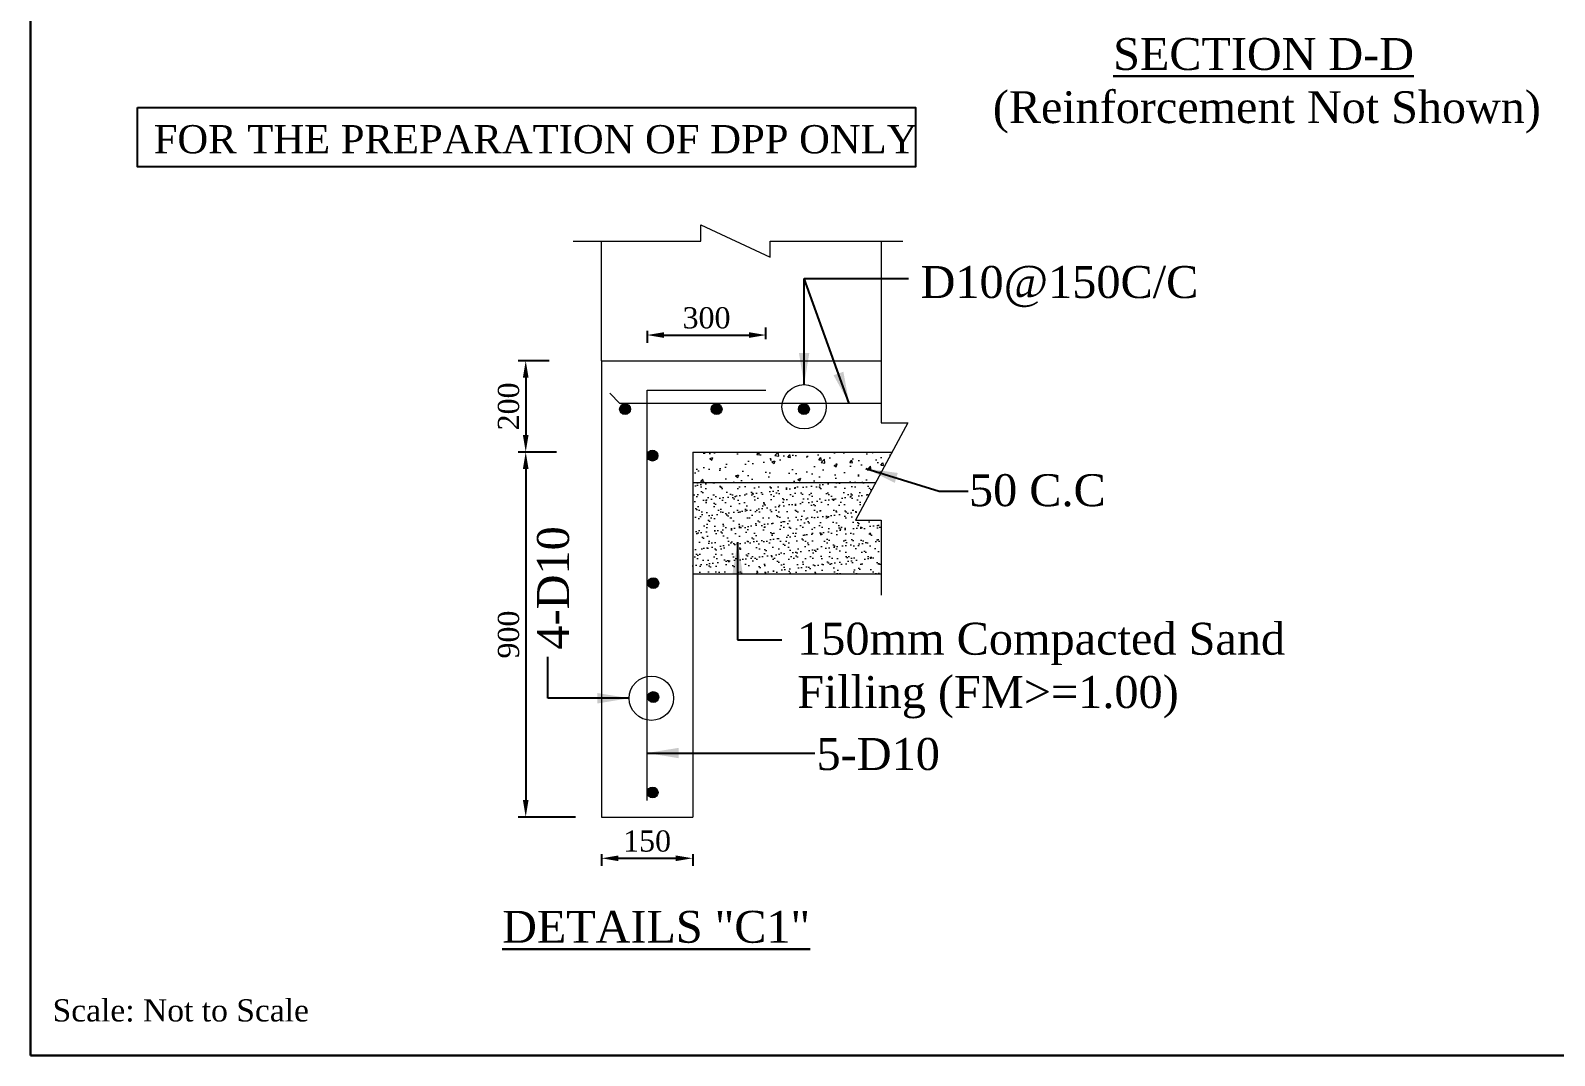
# Model space of a CAD drawing. Header units: metres. Extents: x -1354 to 3686, y -9962 to -7697.
# Drawn here: x 1433 to 1505.1, y -9047.2 to -8998.7 of the extents above; entities that cross this region are included whole.
import ezdxf

# ---------------------------------------------------------------- set-up
doc = ezdxf.new("R2010")
doc.units = ezdxf.units.M
doc.layers.add('Blocks', color=11, linetype='Continuous', lineweight=9)
doc.layers.add('LINE', color=7, linetype='Continuous')
doc.styles.get("Standard").update_dxf_attribs({"font": 'times.ttf'})
doc.dimstyles.get("Standard").update_dxf_attribs({"dimtxt": 0.5, "dimasz": 0.4075, "dimexe": 0.364, "dimexo": 0.219, "dimgap": 0.09, "dimtad": 0, "dimdec": 0, "dimlfac": 1000, "dimzin": 0, "dimdsep": 46, "dimtxsty": 'Standard', "dimcen": 0.09, "dimadec": 0, "dimazin": 0, "dimtfac": 1, "dimtdec": 0, "dimtofl": 0, "dimtmove": 0, "dimatfit": 3, "dimfxl": 1, "dimtolj": 1, "dimtzin": 0, "dimarcsym": 0})
pattern_1 = [(50, (1647.3204, -9564.1448), (1.4665866, -0.1283096), [0.1533525, -1.6868775]), (355, (1647.3204, -9564.1448), (-0.2837047, 1.538006), [0.122682, -1.349502]), (100.451, (1647.4427, -9564.1555), (1.182887, 1.4096893), [0.1303295, -1.4336245]), (46.1842, (1647.3204, -9563.7359), (2.182186, -0.338441), [0.230029, -2.530316]), (96.6356, (1647.5023, -9563.764), (1.911104, 1.991776), [0.195494, -2.150437]), (351.184, (1647.3204, -9563.736), (1.911107, 1.991772), [0.184023, -2.024253]), (21, (1647.5249, -9563.8381), (1.2204998, -0.8232374), [0.1533525, -1.6868775]), (326, (1647.5249, -9563.8381), (0.4975063, 1.482713), [0.122682, -1.349502]), (71.4514, (1647.6266, -9563.9067), (1.7180028, 0.659479), [0.1303295, -1.4336245]), (37.5, (1647.32045, -9564.14483), (0.02486326, 0.68066806), [0, -1.3331444, 0, -1.369949, 0, -1.3546137]), (7.5, (1647.32045, -9564.1448), (0.5378983, 0.8064536), [0, -0.7810754, 0, -1.3024739, 0, -0.5162867]), (327.5, (1646.8645, -9564.14483), (1.0915043, -0.0461164), [0, -0.511175, 0, -1.594866, 0, -2.1162645]), (317.5, (1646.66, -9564.1448), (1.1924399, 0.2046833), [0, -0.6645275, 0, -1.0591546, 0, -1.5028545])]
pattern_2 = [(37.5, (1647.32045, -9564.14483), (-0.01840036, 0.56282522), [0, -0.443992, 0, -0.49657, 0, -0.4746625]), (7.5, (1647.32045, -9564.1448), (0.5169518, 0.8243489), [0, -0.239522, 0, -0.400177, 0, -0.1533525]), (327.5, (1646.96117, -9564.14483), (0.90964123, 0.00165276), [0, -0.14605, 0, -0.52578, 0, -0.686435]), (317.5, (1646.9612, -9564.1448), (0.8780899, 0.2563687), [0, -0.073025, 0, -0.344678, 0, -0.394335])]

# ---------------------------------------------------------------- blocks, each defined once
blk = doc.blocks.new('*D201')
at = {"layer": 'Blocks', "color": 0, "lineweight": -2, "ltscale": 0.5}
for p, q in [((1460.023, -9037.669), (1460.023, -9038.233)), ((1460.823, -9037.869), (1463.536, -9037.869)), ((1464.336, -9037.669), (1464.336, -9038.233))]:
    blk.add_line(p, q, dxfattribs=at)
at = {"layer": 'Blocks', "color": 0, "lineweight": -3, "ltscale": 0.5}
for points in [[(1460.823, -9037.736), (1460.823, -9038.002), (1460.023, -9037.869)], [(1463.536, -9037.736), (1463.536, -9038.002), (1464.336, -9037.869)]]:
    blk.add_solid(points, dxfattribs=at)
at = {"layer": 'Defpoints', "color": 0, "lineweight": -3, "ltscale": 0.5}
for p in [(1460.023, -9037.45), (1464.336, -9037.45), (1464.336, -9037.869)]:
    blk.add_point(p, dxfattribs=at)
at = {"layer": 'Blocks', "color": 0, "lineweight": 30, "ltscale": 0.5, "insert": (1462.18, -9037.06), "char_height": 1, "attachment_point": 5}
blk.add_mtext('\\A1;150', dxfattribs=at)
blk = doc.blocks.new('*D202')
at = {"layer": 'Blocks', "color": 0, "lineweight": -2, "ltscale": 0.5}
for p, q in [((1457.56, -9014.357), (1456.08, -9014.357)), ((1456.444, -9015.157), (1456.444, -9017.87)), ((1457.893, -9018.67), (1456.08, -9018.67))]:
    blk.add_line(p, q, dxfattribs=at)
at = {"layer": 'Blocks', "color": 0, "lineweight": -3, "ltscale": 0.5}
for points in [[(1456.311, -9015.157), (1456.577, -9015.157), (1456.444, -9014.357)], [(1456.311, -9017.87), (1456.577, -9017.87), (1456.444, -9018.67)]]:
    blk.add_solid(points, dxfattribs=at)
at = {"layer": 'Defpoints', "color": 0, "lineweight": -3, "ltscale": 0.5}
for p in [(1457.779, -9014.357), (1456.444, -9018.67), (1458.112, -9018.67)]:
    blk.add_point(p, dxfattribs=at)
at = {"layer": 'Blocks', "color": 0, "lineweight": 30, "ltscale": 0.5, "insert": (1455.635, -9016.514), "char_height": 1, "attachment_point": 5, "rotation": 90}
blk.add_mtext('\\A1;200', dxfattribs=at)
blk = doc.blocks.new('*D203')
at = {"layer": 'Blocks', "color": 0, "lineweight": -2, "ltscale": 0.5}
for p, q in [((1457.56, -9018.67), (1456.08, -9018.67)), ((1456.444, -9019.47), (1456.444, -9035.12)), ((1458.801, -9035.92), (1456.08, -9035.92))]:
    blk.add_line(p, q, dxfattribs=at)
at = {"layer": 'Blocks', "color": 0, "lineweight": -3, "ltscale": 0.5}
for points in [[(1456.311, -9019.47), (1456.577, -9019.47), (1456.444, -9018.67)], [(1456.311, -9035.12), (1456.577, -9035.12), (1456.444, -9035.92)]]:
    blk.add_solid(points, dxfattribs=at)
at = {"layer": 'Defpoints', "color": 0, "lineweight": -3, "ltscale": 0.5}
for p in [(1457.779, -9018.67), (1456.444, -9035.92), (1459.02, -9035.92)]:
    blk.add_point(p, dxfattribs=at)
at = {"layer": 'Blocks', "color": 0, "lineweight": 30, "ltscale": 0.5, "insert": (1455.634, -9027.295), "char_height": 1, "attachment_point": 5, "rotation": 90}
blk.add_mtext('\\A1;900', dxfattribs=at)
blk = doc.blocks.new('*D204')
at = {"layer": 'Blocks', "color": 0, "lineweight": -2, "ltscale": 0.5}
for p, q in [((1462.18, -9012.942), (1462.18, -9013.506)), ((1467.8, -9013.341), (1467.8, -9012.778)), ((1462.98, -9013.142), (1467, -9013.142))]:
    blk.add_line(p, q, dxfattribs=at)
at = {"layer": 'Blocks', "color": 0, "lineweight": -3, "ltscale": 0.5}
for points in [[(1462.98, -9013.008), (1462.98, -9013.275), (1462.18, -9013.142)], [(1467, -9013.008), (1467, -9013.275), (1467.8, -9013.142)]]:
    blk.add_solid(points, dxfattribs=at)
at = {"layer": 'Defpoints', "color": 0, "lineweight": -3, "ltscale": 0.5}
for p in [(1462.18, -9012.723), (1467.8, -9013.142), (1467.8, -9013.56)]:
    blk.add_point(p, dxfattribs=at)
at = {"layer": 'Blocks', "color": 0, "lineweight": 30, "ltscale": 0.5, "insert": (1464.99, -9012.333), "char_height": 1, "attachment_point": 5}
blk.add_mtext('\\A1;300', dxfattribs=at)
blk = doc.blocks.new('*D328')
at = {"layer": 'Blocks', "color": 0, "lineweight": -2, "ltscale": 0.5}
for p, q in [((1460.023, -9037.669), (1460.023, -9038.233)), ((1460.823, -9037.869), (1463.536, -9037.869)), ((1464.336, -9037.669), (1464.336, -9038.233))]:
    blk.add_line(p, q, dxfattribs=at)
at = {"layer": 'Blocks', "color": 0, "lineweight": -3, "ltscale": 0.5}
for points in [[(1460.823, -9037.736), (1460.823, -9038.002), (1460.023, -9037.869)], [(1463.536, -9037.736), (1463.536, -9038.002), (1464.336, -9037.869)]]:
    blk.add_solid(points, dxfattribs=at)
at = {"layer": 'Defpoints', "color": 0, "lineweight": -3, "ltscale": 0.5}
for p in [(1460.023, -9037.45), (1464.336, -9037.45), (1464.336, -9037.869)]:
    blk.add_point(p, dxfattribs=at)
at = {"layer": 'Blocks', "color": 0, "lineweight": 30, "ltscale": 0.5, "insert": (1462.18, -9037.06), "char_height": 1, "attachment_point": 5}
blk.add_mtext('\\A1;150', dxfattribs=at)
blk = doc.blocks.new('*D329')
at = {"layer": 'Blocks', "color": 0, "lineweight": -2, "ltscale": 0.5}
for p, q in [((1457.56, -9014.357), (1456.08, -9014.357)), ((1456.444, -9015.157), (1456.444, -9017.87)), ((1457.893, -9018.67), (1456.08, -9018.67))]:
    blk.add_line(p, q, dxfattribs=at)
at = {"layer": 'Blocks', "color": 0, "lineweight": -3, "ltscale": 0.5}
for points in [[(1456.311, -9015.157), (1456.577, -9015.157), (1456.444, -9014.357)], [(1456.311, -9017.87), (1456.577, -9017.87), (1456.444, -9018.67)]]:
    blk.add_solid(points, dxfattribs=at)
at = {"layer": 'Defpoints', "color": 0, "lineweight": -3, "ltscale": 0.5}
for p in [(1457.779, -9014.357), (1456.444, -9018.67), (1458.112, -9018.67)]:
    blk.add_point(p, dxfattribs=at)
at = {"layer": 'Blocks', "color": 0, "lineweight": 30, "ltscale": 0.5, "insert": (1455.635, -9016.514), "char_height": 1, "attachment_point": 5, "rotation": 90}
blk.add_mtext('\\A1;200', dxfattribs=at)
blk = doc.blocks.new('*D330')
at = {"layer": 'Blocks', "color": 0, "lineweight": -2, "ltscale": 0.5}
for p, q in [((1457.56, -9018.67), (1456.08, -9018.67)), ((1456.444, -9019.47), (1456.444, -9035.12)), ((1458.801, -9035.92), (1456.08, -9035.92))]:
    blk.add_line(p, q, dxfattribs=at)
at = {"layer": 'Blocks', "color": 0, "lineweight": -3, "ltscale": 0.5}
for points in [[(1456.311, -9019.47), (1456.577, -9019.47), (1456.444, -9018.67)], [(1456.311, -9035.12), (1456.577, -9035.12), (1456.444, -9035.92)]]:
    blk.add_solid(points, dxfattribs=at)
at = {"layer": 'Defpoints', "color": 0, "lineweight": -3, "ltscale": 0.5}
for p in [(1457.779, -9018.67), (1456.444, -9035.92), (1459.02, -9035.92)]:
    blk.add_point(p, dxfattribs=at)
at = {"layer": 'Blocks', "color": 0, "lineweight": 30, "ltscale": 0.5, "insert": (1455.634, -9027.295), "char_height": 1, "attachment_point": 5, "rotation": 90}
blk.add_mtext('\\A1;900', dxfattribs=at)
blk = doc.blocks.new('*D331')
at = {"layer": 'Blocks', "color": 0, "lineweight": -2, "ltscale": 0.5}
for p, q in [((1462.18, -9012.942), (1462.18, -9013.506)), ((1467.8, -9013.341), (1467.8, -9012.778)), ((1462.98, -9013.142), (1467, -9013.142))]:
    blk.add_line(p, q, dxfattribs=at)
at = {"layer": 'Blocks', "color": 0, "lineweight": -3, "ltscale": 0.5}
for points in [[(1462.98, -9013.008), (1462.98, -9013.275), (1462.18, -9013.142)], [(1467, -9013.008), (1467, -9013.275), (1467.8, -9013.142)]]:
    blk.add_solid(points, dxfattribs=at)
at = {"layer": 'Defpoints', "color": 0, "lineweight": -3, "ltscale": 0.5}
for p in [(1462.18, -9012.723), (1467.8, -9013.142), (1467.8, -9013.56)]:
    blk.add_point(p, dxfattribs=at)
at = {"layer": 'Blocks', "color": 0, "lineweight": 30, "ltscale": 0.5, "insert": (1464.99, -9012.333), "char_height": 1, "attachment_point": 5}
blk.add_mtext('\\A1;300', dxfattribs=at)

msp = doc.modelspace()

# ---------------------------------------------------------------- hatches: boundary and pattern name
at = {"layer": 'Blocks', "lineweight": 13, "ltscale": 0.05}
for points in [[(1460.883247, -9016.642436, 1), (1461.397602, -9016.642436, 1)], [(1460.883247, -9016.642436, 1), (1461.397602, -9016.642436, 1)], [(1465.209011, -9016.642436, 1), (1465.723366, -9016.642436, 1)], [(1465.209011, -9016.642436, 1), (1465.723366, -9016.642436, 1)], [(1469.33912, -9016.642436, 1), (1469.853475, -9016.642436, 1)], [(1469.33912, -9016.642436, 1), (1469.853475, -9016.642436, 1)], [(1462.178528, -9018.840889, 1), (1462.692883, -9018.840889, 1)], [(1462.178528, -9018.840889, 1), (1462.692883, -9018.840889, 1)], [(1462.215072, -9024.865263, 1), (1462.729427, -9024.865263, 1)], [(1462.215072, -9024.865263, 1), (1462.729427, -9024.865263, 1)], [(1462.215072, -9030.248744, 1), (1462.729427, -9030.248744, 1)], [(1462.215072, -9030.248744, 1), (1462.729427, -9030.248744, 1)], [(1462.184473, -9034.757672, 1), (1462.698828, -9034.757672, 1)], [(1462.184473, -9034.757672, 1), (1462.698828, -9034.757672, 1)]]:
    msp.add_hatch(color=0, dxfattribs=at).paths.add_polyline_path(points)
at = {"layer": 'Blocks', "lineweight": 5, "ltscale": 0.05}
h = msp.add_hatch(dxfattribs=at)
h.set_pattern_fill('AR-CONC', color=0, scale=0.00805, style=0)
h.set_pattern_definition(pattern_1)
h.paths.add_polyline_path([(1473.759787, -9018.669994), (1464.335817, -9018.669994), (1464.335817, -9020.107494), (1472.984803, -9020.107494)])
h = msp.add_hatch(dxfattribs=at)
h.set_pattern_fill('AR-CONC', color=0, scale=0.00805, style=0)
h.set_pattern_definition(pattern_1)
h.paths.add_polyline_path([(1473.759787, -9018.669994), (1464.335817, -9018.669994), (1464.335817, -9020.107494), (1472.984803, -9020.107494)])
h = msp.add_hatch(dxfattribs=at)
h.set_pattern_fill('AR-SAND', color=0, scale=0.0115, style=0)
h.set_pattern_definition(pattern_2)
h.paths.add_polyline_path([(1464.335817, -9020.107494), (1464.335817, -9024.419994), (1473.249093, -9024.419994), (1473.249093, -9021.887855), (1472.024976, -9021.887855), (1472.984803, -9020.107494)])
h = msp.add_hatch(dxfattribs=at)
h.set_pattern_fill('AR-SAND', color=0, scale=0.0115, style=0)
h.set_pattern_definition(pattern_2)
h.paths.add_polyline_path([(1464.335817, -9020.107494), (1464.335817, -9024.419994), (1473.249093, -9024.419994), (1473.249093, -9021.887855), (1472.024976, -9021.887855), (1472.984803, -9020.107494)])

# ---------------------------------------------------------------- linework, layer by layer
at = {"color": 0, "linetype": 'Continuous', "lineweight": -3, "ltscale": 0.5}
msp.add_lwpolyline([(1438.088864, -9002.394738), (1474.874506, -9002.394738), (1474.874506, -9005.189598), (1438.088864, -9005.189598)], close=True, dxfattribs=at)
msp.add_lwpolyline([(1438.088864, -9002.394738), (1474.874506, -9002.394738), (1474.874506, -9005.189598), (1438.088864, -9005.189598)], close=True, dxfattribs=at)
at = {"layer": 'Blocks', "color": 0, "lineweight": 13, "ltscale": 0.05}
for p, q in [((1460.023317, -9014.357494), (1460.023317, -9008.706961)), ((1460.023317, -9014.357494), (1460.023317, -9008.706961)), ((1460.023317, -9014.357494), (1473.249093, -9014.357494)), ((1460.023317, -9014.357494), (1460.023317, -9035.919994)), ((1460.023317, -9014.357494), (1473.249093, -9014.357494)), ((1460.023317, -9014.357494), (1460.023317, -9035.919994)), ((1464.335817, -9018.669994), (1473.759787, -9018.669994)), ((1464.335817, -9018.669994), (1464.335817, -9035.919994)), ((1464.335817, -9018.669994), (1473.759787, -9018.669994)), ((1464.335817, -9018.669994), (1464.335817, -9035.919994)), ((1464.335817, -9020.107494), (1472.984803, -9020.107494)), ((1464.335817, -9020.107494), (1472.984803, -9020.107494)), ((1464.335817, -9024.419994), (1473.249093, -9024.419994)), ((1464.335817, -9024.419994), (1473.249093, -9024.419994)), ((1460.023317, -9035.919994), (1464.335817, -9035.919994)), ((1460.023317, -9035.919994), (1464.335817, -9035.919994))]:
    msp.add_line(p, q, dxfattribs=at)
at = {"layer": 'Blocks', "color": 0, "lineweight": 20, "ltscale": 0.05}
for p, q in [((1460.896011, -9016.369331), (1460.419722, -9015.884186)), ((1460.896011, -9016.369331), (1460.419722, -9015.884186)), ((1462.179567, -9035.145114), (1462.179567, -9015.747879)), ((1462.179567, -9015.747879), (1467.800274, -9015.747879)), ((1462.179567, -9035.145114), (1462.179567, -9015.747879)), ((1462.179567, -9015.747879), (1467.800274, -9015.747879)), ((1473.249093, -9016.369331), (1460.896011, -9016.369331)), ((1473.249093, -9016.369331), (1460.896011, -9016.369331))]:
    msp.add_line(p, q, dxfattribs=at)
at = {"layer": 'Blocks', "color": 0, "lineweight": 13, "ltscale": 0.05}
for points in [[(1458.690466, -9008.706961), (1464.71891, -9008.706961), (1464.71891, -9007.930883), (1467.996105, -9009.466544), (1467.996105, -9008.706961), (1474.267414, -9008.706961)], [(1458.690466, -9008.706961), (1464.71891, -9008.706961), (1464.71891, -9007.930883), (1467.996105, -9009.466544), (1467.996105, -9008.706961), (1474.267414, -9008.706961)], [(1473.249093, -9008.706961), (1473.249093, -9017.294139), (1474.501537, -9017.294139), (1472.024976, -9021.887855), (1473.249093, -9021.887855), (1473.249093, -9025.431687)], [(1473.249093, -9008.706961), (1473.249093, -9017.294139), (1474.501537, -9017.294139), (1472.024976, -9021.887855), (1473.249093, -9021.887855), (1473.249093, -9025.431687)]]:
    msp.add_lwpolyline(points, dxfattribs=at)
for centre, radius in [((1469.603715, -9016.531586), 1.04801), ((1469.603715, -9016.531586), 1.04801), ((1461.140424, -9016.642436), 0.257177), ((1461.140424, -9016.642436), 0.257177), ((1465.466189, -9016.642436), 0.257177), ((1465.466189, -9016.642436), 0.257177), ((1469.596297, -9016.642436), 0.257177), ((1469.596297, -9016.642436), 0.257177), ((1462.435706, -9018.840889), 0.257177), ((1462.435706, -9018.840889), 0.257177), ((1462.472249, -9024.865263), 0.257177), ((1462.472249, -9024.865263), 0.257177), ((1462.382953, -9030.305154), 1.04801), ((1462.382953, -9030.305154), 1.04801), ((1462.472249, -9030.248744), 0.257177), ((1462.472249, -9030.248744), 0.257177), ((1462.441651, -9034.757672), 0.257177), ((1462.441651, -9034.757672), 0.257177)]:
    msp.add_circle(centre, radius, dxfattribs=at)
at = {"layer": 'LINE', "color": 1, "linetype": 'ByBlock', "lineweight": 30, "ltscale": 0.5}
msp.add_lwpolyline([(1433.035803, -9047.188804), (1433.035803, -8911.588288), (1624.794109, -8911.588288), (1624.794109, -9047.188804), (1433.035803, -9047.188804)], close=True, dxfattribs=at)
msp.add_lwpolyline([(1433.035803, -9047.188804), (1433.035803, -8911.588288), (1624.794109, -8911.588288), (1624.794109, -9047.188804), (1433.035803, -9047.188804)], close=True, dxfattribs=at)

# ---------------------------------------------------------------- texts
at = {"color": 0, "linetype": 'ByBlock', "lineweight": 30, "ltscale": 0.5, "attachment_point": 1}
for s, insert, char_height, width in [('          {\\LSECTION D-D\\P}(Reinforcement Not Shown)', (1478.523698, -8999.107462), 1.50622592, 66.12756405), ('          {\\LSECTION D-D\\P}(Reinforcement Not Shown)', (1478.523698, -8999.107462), 1.50622592, 66.12756405), ('D10@150C/C', (1475.105928, -9009.880833), 1.5104099, 91.1268782), ('D10@150C/C', (1475.105928, -9009.880833), 1.5104099, 91.1268782), ('50 C.C', (1477.395296, -9019.717808), 1.5104099, 91.1268782), ('50 C.C', (1477.395296, -9019.717808), 1.5104099, 91.1268782), ('150mm Compacted Sand\\PFilling (FM>=1.00)', (1469.273385, -9026.73753), 1.51040988, 91.1268782), ('150mm Compacted Sand\\PFilling (FM>=1.00)', (1469.273385, -9026.73753), 1.51040988, 91.1268782), ('5-D10', (1470.190992, -9032.186005), 1.5104099, 91.1268782), ('5-D10', (1470.190992, -9032.186005), 1.5104099, 91.1268782), ('{\\LDETAILS "C1"}', (1455.329097, -9040.352274), 1.50622592, 66.12756405), ('{\\LDETAILS "C1"}', (1455.329097, -9040.352274), 1.50622592, 66.12756405)]:
    msp.add_mtext(s, dxfattribs=dict(at, insert=insert, char_height=char_height, width=width))
at = {"color": 0, "linetype": 'ByBlock', "lineweight": 30, "ltscale": 0.5, "insert": (1456.979071, -9028.007106), "char_height": 1.5104099, "width": 91.1268782, "attachment_point": 1, "rotation": 90}
msp.add_mtext('4-D10', dxfattribs=at)
msp.add_mtext('4-D10', dxfattribs=at)
at = {"layer": 'LINE', "lineweight": 50, "ltscale": 0.5, "insert": (1438.859722, -9003.219452), "char_height": 1.33388589, "width": 94.62021376, "attachment_point": 1}
msp.add_mtext('\\pi-812,l812,t405.9,812;FOR THE PREPARATION OF DPP ONLY', dxfattribs=at)
msp.add_mtext('\\pi-812,l812,t405.9,812;FOR THE PREPARATION OF DPP ONLY', dxfattribs=at)
at = {"layer": 'LINE', "color": 7, "linetype": 'ByBlock', "lineweight": 30, "ltscale": 0.5, "insert": (1434.07958, -9044.529768), "char_height": 1.05079669, "width": 22.07094927, "attachment_point": 1}
msp.add_mtext('Scale: Not to Scale', dxfattribs=at)
msp.add_mtext('Scale: Not to Scale', dxfattribs=at)

# ---------------------------------------------------------------- dimensions: what is measured, and where the dimension line sits
at = {"layer": 'Blocks', "color": 0, "lineweight": 30, "ltscale": 0.5}
for base, p1, p2, text, picture, middle in [((1467.800274, -9013.141705), (1462.179567, -9012.723105), (1467.800274, -9013.560305), '300', '*D204', (1464.98992, -9013.141705)), ((1467.800274, -9013.141705), (1462.179567, -9012.723105), (1467.800274, -9013.560305), '300', '*D331', (1464.98992, -9013.141705)), ((1464.335817, -9037.86885), (1460.023317, -9037.45025), (1464.335817, -9037.45025), '150', '*D201', (1462.179567, -9037.86885)), ((1464.335817, -9037.86885), (1460.023317, -9037.45025), (1464.335817, -9037.45025), '150', '*D328', (1462.179567, -9037.86885))]:
    dim = msp.add_linear_dim(base=base, p1=p1, p2=p2, text=text, dimstyle='Standard', override={"dimtxt": 1, "dimasz": 0.8, "dimgap": 0.3, "dimtad": 1, "dimdec": 2, "dimlfac": 1, "dimpost": ' m', "dimtdec": 2, "dimfxl": 0.12}, dxfattribs=at)
    dim.commit()
    dim.dimension.update_dxf_attribs({"geometry": picture, "text_midpoint": middle, "dimtype": 160})
for base, p1, p2, text, picture, middle in [((1456.444031, -9018.669994), (1457.778526, -9014.357494), (1458.112065, -9018.669994), '200', '*D202', (1455.635379, -9016.513744)), ((1456.444031, -9018.669994), (1457.778526, -9014.357494), (1458.112065, -9018.669994), '200', '*D329', (1455.635379, -9016.513744)), ((1456.444031, -9035.919994), (1457.778526, -9018.669994), (1459.020455, -9035.919994), '900', '*D203', (1455.633937, -9027.294994)), ((1456.444031, -9035.919994), (1457.778526, -9018.669994), (1459.020455, -9035.919994), '900', '*D330', (1455.633937, -9027.294994))]:
    dim = msp.add_linear_dim(base=base, p1=p1, p2=p2, angle=90, text=text, dimstyle='Standard', override={"dimtxt": 1, "dimasz": 0.8, "dimgap": 0.3, "dimtad": 1, "dimdec": 2, "dimlfac": 1, "dimpost": ' m', "dimtdec": 2, "dimfxl": 0.12}, dxfattribs=at)
    dim.commit()
    dim.dimension.update_dxf_attribs({"geometry": picture, "text_midpoint": middle})

# ---------------------------------------------------------------- leaders
for points in [[(1469.603715, -9015.483576), (1469.603715, -9010.466313), (1474.537476, -9010.466313)], [(1469.603715, -9015.483576), (1469.603715, -9010.466313), (1474.537476, -9010.466313)], [(1471.735251, -9016.369331), (1469.603715, -9010.466313), (1471.171712, -9010.466313)], [(1471.735251, -9016.369331), (1469.603715, -9010.466313), (1471.171712, -9010.466313)], [(1472.526967, -9019.449356), (1475.984606, -9020.525911), (1477.355073, -9020.525911)], [(1472.526967, -9019.449356), (1475.984606, -9020.525911), (1477.355073, -9020.525911)], [(1466.461979, -9022.935563), (1466.461979, -9027.545633), (1468.547928, -9027.545633)], [(1466.461979, -9022.935563), (1466.461979, -9027.545633), (1468.547928, -9027.545633)], [(1461.334942, -9030.305154), (1457.491351, -9030.305154), (1457.491351, -9028.34747)], [(1461.334942, -9030.305154), (1457.491351, -9030.305154), (1457.491351, -9028.34747)], [(1462.179567, -9032.893998), (1467.892944, -9032.893998), (1470.107232, -9032.893998)], [(1462.179567, -9032.893998), (1467.892944, -9032.893998), (1470.107232, -9032.893998)]]:
    msp.add_leader(points, dimstyle='Standard', override={"dimtxt": 1.5, "dimasz": 1.5, "dimdec": 2, "dimlfac": 1, "dimpost": ' m', "dimtdec": 2, "dimfxl": 0.12}, dxfattribs=at)

doc.saveas('drawing.dxf')
